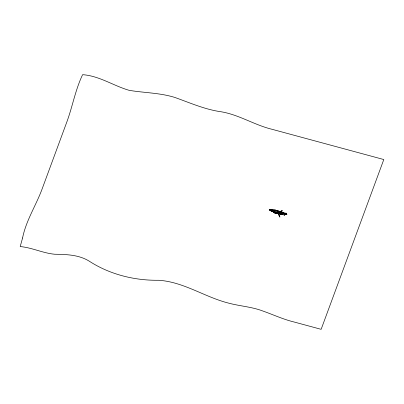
<?xml version="1.0" encoding="UTF-8"?>
<svg xmlns="http://www.w3.org/2000/svg" width="404" height="404" viewBox="0 0 404 404"><rect width="100%" height="100%" fill="white"/><g stroke="black" fill="none" stroke-linecap="round" stroke-linejoin="round"><path stroke-width="0.61" d="M284.158 215.463L284.769 213.519L284.153 215.458M280.3 211.565C281.765 211.297 278.043 211.358 277.296 211.883M274.664 212.418L275.154 210.131C279.361 210.954 291.557 215.423 278.578 213.529C275.326 212.681 271.917 211.782 269.246 209.686C277.886 210.262 277.381 210.141 269.246 209.686C273.523 212.701 279.27 213.57 284.27 213.984M286.153 214.024L286.315 213.085L286.082 214.277M272.16 211.236L272.2 211.095A1.869 0.662 14.2 0 1 272.377 211.141M285.987 214.246L287.007 214.383L286.062 214.029L286.108 214.59L286.042 214.135L285.749 214.595L286.052 214.236M284.638 213.807L284.628 214.08L284.497 212.948M280.209 211.514L282.335 210.469L280.467 211.706M284.628 213.756L284.653 213.489L284.583 213.898M284.487 213.004L284.562 213.696L286.128 214.176M284.209 213.928L284.381 213.398M281.931 213.559L281.502 213.706A1.687 1.5 -6.7 0 0 281.108 213.509M279.199 213.777L279.22 213.514M278.896 213.529L280.881 214.544L280.29 214.186M280.305 214.292L279.134 213.655M278.906 215.125C282.123 221.599 276.472 209.742 279.083 215.09M272.352 211.292L272.341 211.287A1.869 0.894 26.8 0 0 272.18 211.191L272.549 211.231M282.295 213.363L282.452 212.888M278.462 211.691L278.285 211.479L278.336 211.893L280.305 211.459M282.043 213.509L281.644 213.655L282.194 213.564M278.856 213.514L280.568 213.908A3.358 1.409 20.3 0 0 281.724 214.196M283.411 213.666L283.467 213.014L283.285 214.004M281.563 213.832L281.462 213.559L281.8 213.554M286.047 214.004L284.532 213.893M280.033 213.822L279.27 213.509M284.613 213.701L285.113 212.873L284.896 213.59M281.972 213.953L281.745 214.009A1.424 1.197 32.7 0 0 281.548 213.963L280.78 213.655L281.265 212.024L284.406 213.393M282.376 214.322L281.947 214.438A0.823 0.732 -6.7 0 1 281.502 214.317L281.416 214.251A2.272 2.015 -6.7 0 0 279.957 213.741A44.652 39.642 -6.7 0 1 278.891 213.494M275.639 212.842A24.124 21.417 -6.7 0 1 275.255 212.731L274.644 212.817A1.581 1.404 -6.7 0 1 274.159 212.474A5.328 4.732 -6.7 0 0 272.851 211.484L273.619 211.782M270.165 210.307L270.321 209.555L270.342 209.833L269.246 209.686C273.882 212.095 279.108 213.059 284.244 213.716M275.255 212.731L274.654 212.868A0.535 0.475 -6.7 0 1 274.326 212.494A1.283 1.136 -6.7 0 0 274.064 211.928A3.171 2.818 -6.7 0 0 274.508 212.221M281.709 213.605L281.75 213.59A2.02 1.793 -6.7 0 1 281.25 213.549M282.214 214.327L281.699 214.277A2.121 1.884 -6.7 0 0 280.194 213.706A14.741 13.085 -6.7 0 1 274.725 212.852L274.644 212.817A0.52 0.465 -6.7 0 1 274.402 212.484A1.257 1.116 -6.7 0 0 274.144 211.933M275.73 212.443L275.326 212.327L275.77 212.469M274.725 212.852L274.675 212.832A15.039 13.352 -6.7 0 0 280.235 213.736L280.194 213.706M278.401 211.464C277.341 212.524 282.199 211.368 282.654 212.186L282.659 212.196M279.28 211.494L279.184 211.757M282.583 214.11L282.951 214.049M280.235 213.736L279.957 213.741A15.514 13.776 -6.7 0 1 274.871 212.888L274.629 212.736A1.47 1.308 -6.7 0 0 274.321 211.888A1.424 1.268 -6.7 0 1 274.669 212.741A1.217 1.081 -6.7 0 0 274.781 212.782M274.518 212.62A1.217 1.081 -6.7 0 1 274.407 212.519L274.159 212.474M278.699 213.686L277.992 213.57M281.75 214.12L281.315 214.054A3.303 1.899 22.9 0 1 280.881 213.943L280.76 213.903M281.436 213.948L281.351 213.938A37.36 33.168 -6.7 0 1 275.27 212.575A3.171 2.818 -6.7 0 1 274.654 212.307M283.047 214.085A0.778 0.692 -6.7 0 1 281.78 214.297L281.361 214.12A6.787 6.025 -6.7 0 0 279.972 213.716L279.942 213.701A24.124 21.417 -6.7 0 1 278.765 213.544M273.75 211.782L273.564 211.504M277.543 211.423L277.24 211.6L278.442 211.812L278.331 211.459M275.841 210.363L277.038 210.641M280.285 213.499L281.033 213.681M279.982 213.807L279.942 213.701A3.555 3.156 -6.7 0 1 281.361 214.15L281.452 214.155A2.545 2.262 -6.7 0 0 281.76 214.246L281.285 214.176A3.303 0.828 18 0 1 280.841 214.054L280.548 213.969M280.937 214.069L280.426 213.933M280.724 213.504L281.007 213.575M280.942 214.069L281.659 214.272M282.381 213.044L284.684 213.666M271.836 211.04L270.821 210.767L272.559 211.307M283.482 213.014L278.366 211.651M280.634 213.847L279.75 213.529M277.008 213.125L276.892 212.423L277.538 210.671L278.674 211.075M272.225 211.252L272.074 211.146A5.328 4.732 -6.7 0 1 272.473 211.297M272.781 211.459L273.604 211.757M270.256 210.07L269.246 209.696L277.21 211.474L284.295 213.554L284.33 213.847M272.821 211.438L273.634 211.741M279.704 213.489L280.093 213.655M280.012 213.62L280.038 213.539A6.787 6.025 -6.7 0 0 280.982 213.807M278.669 213.595L278.659 213.59A0.793 0.313 4.3 0 0 278.518 213.514M282.482 212.645L282.123 213.923M271.488 211.186L271.816 209.636L271.948 209.944M278.578 213.529L278.467 212.842L279.098 211.125L279.27 211.661M277.639 210.777L277.715 211.216M281.361 214.12L281.452 214.201A1.323 1.172 -6.7 0 0 281.765 214.297M278.144 211.959A0.667 0.601 -7.9 0 1 277.745 211.893A0.515 0.485 -15.3 0 1 277.427 211.534A0.515 0.419 0.9 0 1 277.912 211.438A0.667 0.586 -5.6 0 1 278.285 211.58M272.801 211.494A4.106 3.646 -6.7 0 1 274.064 212.196M274.185 212.297A4.106 3.646 -6.7 0 1 274.407 212.519M274.614 212.332A1.353 1.202 -6.7 0 1 274.69 212.741M274.301 211.903A1.353 1.202 -6.7 0 1 274.513 212.145M273.503 211.58A1.283 1.136 -6.7 0 1 273.71 211.666M277.195 213.241A24.124 21.417 -6.7 0 1 276.801 213.15M279.427 213.534A23.225 9.741 20.3 0 1 280.568 213.908M278.992 213.575A40.526 35.976 -6.7 0 0 281.805 214.069A1.848 1.641 -6.7 0 0 282.851 213.923M278.432 213.453A40.526 35.976 -6.7 0 1 275.144 212.58A3.49 3.101 -6.7 0 1 273.872 211.853M278.502 213.135A6.156 5.469 -6.7 0 1 277.982 213.1M277.467 213.029A6.156 5.469 -6.7 0 1 276.235 212.676M277.29 212.863A6.272 5.565 -6.7 0 1 276.806 212.736M281.275 213.514A1.732 1.54 -6.7 0 1 281.442 213.61M277.316 212.767A6.449 5.727 -6.7 0 1 277.078 212.711M278.669 213.231A6.171 5.479 -6.7 0 1 276.003 212.757M275.76 212.65A6.171 5.479 -6.7 0 1 275.518 212.534M272.528 211.141A5.328 4.732 -6.7 0 1 272.316 211.11M273.654 211.524A4.106 3.646 -6.7 0 1 273.154 211.489M281.043 213.635A3.555 3.156 -6.7 0 1 280.543 213.519M278.396 214.145L278.8 213.923L278.381 214.115M22.568 238.007L20.2 246.561C32.052 247.607 42.905 253.172 54.707 254.242C66.463 254.434 78.76 254.717 89.112 261.09C109.635 274.397 134.224 280.593 158.57 280.27C183.598 281.815 204.591 297.041 228.452 303.081C239.87 306.166 251.879 306.788 262.994 311.065C273.367 314.741 283.411 319.428 294.147 322.018L321.14 329.326L383.8 159.54L271.973 129.275C254.55 125.058 239.143 114.832 221.382 111.812C205.156 109.595 190.183 102.904 174.892 97.46C160.1 92.814 144.435 92.885 129.255 90.355C113.484 85.83 99.364 75.856 82.613 74.674C75.189 90.122 72.437 107.227 66.392 123.18L42.097 189.016C36.001 205.535 26.048 220.503 22.568 238.007M277.068 213.07A44.652 39.642 -6.7 0 0 277.437 213.161A35.072 13.983 10.3 0 1 277.068 213.075"/></g></svg>
